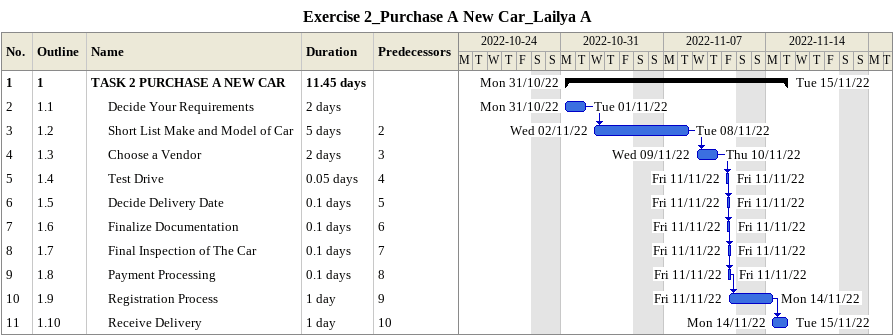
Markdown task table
Exercise 2_Purchase A New Car_Lailya A

| ID | WBS | Task | Duration | Start | Finish | Predecessors |
|---|---|---|---|---|---|---|
| 1 | 1 | **TASK 2 PURCHASE A NEW CAR** | 11.45d | 2022-10-31 | 2022-11-15 |  |
| 2 | 1.1 | Decide Your Requirements | 2d | 2022-10-31 | 2022-11-01 |  |
| 3 | 1.2 | Short List Make and Model of Car | 5d | 2022-11-02 | 2022-11-08 | 2 |
| 4 | 1.3 | Choose a Vendor | 2d | 2022-11-09 | 2022-11-10 | 3 |
| 5 | 1.4 | Test Drive | 0.05d | 2022-11-11 | 2022-11-11 | 4 |
| 6 | 1.5 | Decide Delivery Date | 0.1d | 2022-11-11 | 2022-11-11 | 5 |
| 7 | 1.6 | Finalize Documentation | 0.1d | 2022-11-11 | 2022-11-11 | 6 |
| 8 | 1.7 | Final Inspection of The Car | 0.1d | 2022-11-11 | 2022-11-11 | 7 |
| 9 | 1.8 | Payment Processing | 0.1d | 2022-11-11 | 2022-11-11 | 8 |
| 10 | 1.9 | Registration Process | 1d | 2022-11-11 | 2022-11-14 | 9 |
| 11 | 1.10 | Receive Delivery | 1d | 2022-11-14 | 2022-11-15 | 10 |
